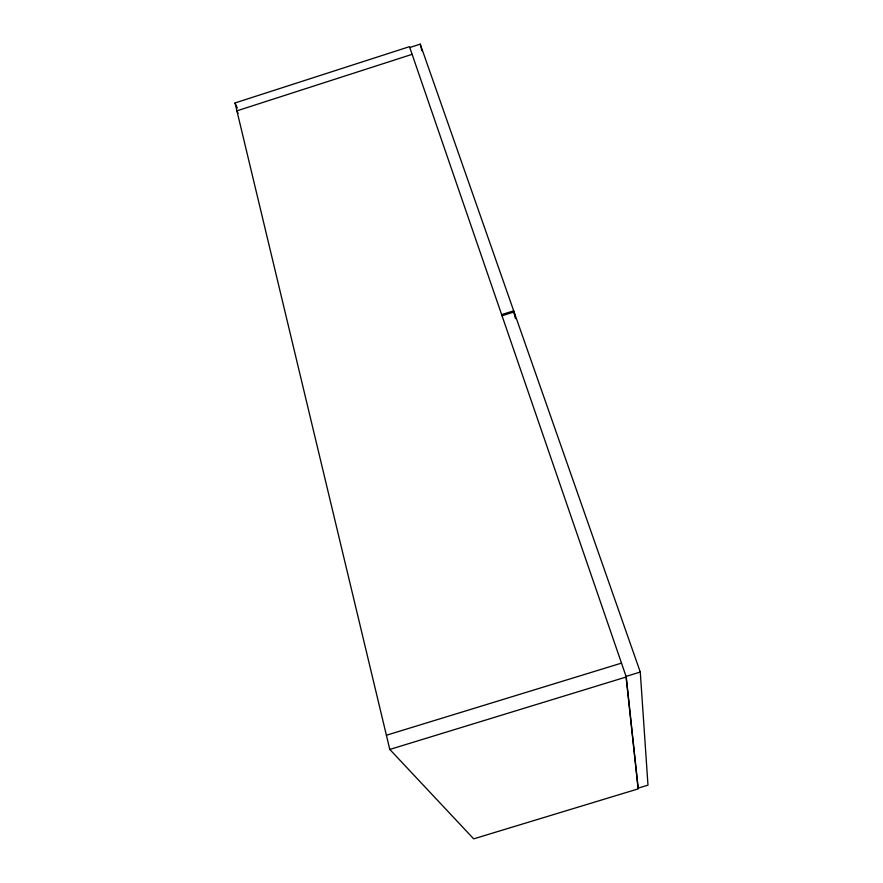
<?xml version="1.0" encoding="UTF-8"?>
<svg xmlns="http://www.w3.org/2000/svg" width="883" height="883" viewBox="0 0 883 883"><rect width="100%" height="100%" fill="white"/><g stroke="black" fill="none" stroke-linecap="round" stroke-linejoin="round"><path stroke-width="1.32" d="M235.021 102.958L409.48 46.667L626.257 676.974L638.254 788.861L473.685 838.85L389.8 749.435L235.021 102.958L237.317 107.969M409.745 47.539L420.253 44.15L513.696 310.827L514.811 316.202M412.118 54.338L236.909 110.839L238.057 113.344M501.599 314.646L513.696 310.827M501.986 315.772L514.083 311.942L640.274 672.051L647.979 785.175L638.056 788.188L626.014 676.422L640.274 672.051M386.412 735.252L621.489 663.122M389.8 749.435L626.257 676.974M420.253 44.15L421.897 50.839M514.083 311.942L515.473 318.664"/></g></svg>
